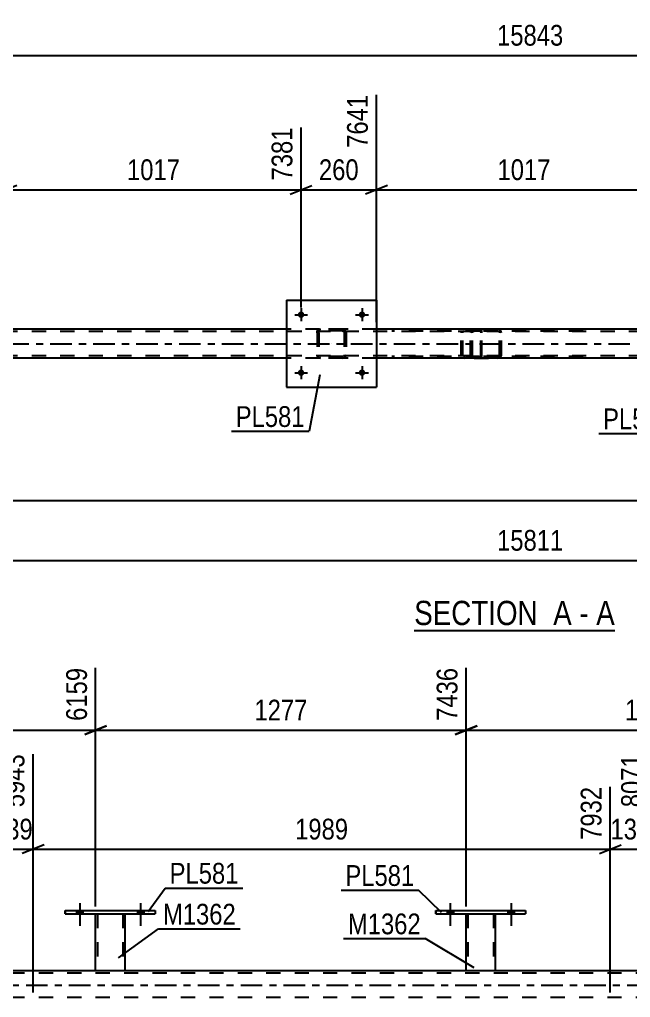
# Model space of a CAD drawing. Header units: millimetres. Extents: x 0 to 1766, y 0 to 560.
# Drawn here: x 1297.5 to 1381.7, y 425.1 to 560 of the extents above; entities that cross this region are included whole.
import ezdxf

# ---------------------------------------------------------------- set-up
doc = ezdxf.new("R2010")
doc.units = ezdxf.units.MM
doc.linetypes.add('DXK_LINE_DOT2', pattern=[3.9198, 1.9599, -1.9599])
doc.linetypes.add('DXK_LINE_DOT3', pattern=[5.9187, 2.979, -0.9799, 0.9799, -0.9799])
doc.styles.add('Arial Narrow', font='ARIALN.TTF', dxfattribs={"height": 0.2})

# ---------------------------------------------------------------- blocks, each defined once
blk = doc.blocks.new('Unknown-814172123-11 - 5118')
at = {"color": 6, "linetype": 'Continuous'}
blk.add_line((1351.94, 475.74), (1379.58, 475.74), dxfattribs=at)
at = {"color": 0, "linetype": 'Continuous'}
for points in [[(1370.05, 476.49), (1370.05, 479.99), (1351.94, 479.99), (1351.94, 476.49)], [(1373.65, 476.49), (1373.65, 479.99), (1371.1, 479.99), (1371.1, 476.49)], [(1375.98, 476.49), (1375.98, 479.99), (1374.7, 479.99), (1374.7, 476.49)], [(1379.58, 476.49), (1379.58, 479.99), (1377.03, 479.99), (1377.03, 476.49)]]:
    blk.add_wipeout(points, dxfattribs=at)
at = {"color": 7, "linetype": 'Continuous', "style": 'Arial Narrow'}
for s, p in [('SECTION ', (1351.94, 476.49)), ('A', (1371.1, 476.49)), ('A', (1377.03, 476.49)), ('-', (1374.7, 476.49))]:
    blk.add_text(s, height=3.34, dxfattribs=at).set_placement(p)
blk = doc.blocks.new('Bolt-814172123-5163 - 5118')
at = {"linetype": 'Continuous'}
for points in [[(1336.78, 519.29, -1), (1335.9, 519.29, -1)], [(1345.18, 519.29, -1), (1344.3, 519.29, -1)]]:
    blk.add_hatch(color=1, dxfattribs=at).paths.add_polyline_path(points)
at = {"color": 1, "linetype": 'Continuous'}
for p, q in [((1335.46, 519.29), (1337.22, 519.29)), ((1336.34, 520.17), (1336.34, 518.41)), ((1343.86, 519.29), (1345.62, 519.29)), ((1344.74, 520.17), (1344.74, 518.41))]:
    blk.add_line(p, q, dxfattribs=at)
blk = doc.blocks.new('Bolt-814172123-5164 - 5118')
at = {"linetype": 'Continuous'}
for points in [[(1336.78, 511.29, -1), (1335.9, 511.29, -1)], [(1345.18, 511.29, -1), (1344.3, 511.29, -1)]]:
    blk.add_hatch(color=1, dxfattribs=at).paths.add_polyline_path(points)
at = {"color": 1, "linetype": 'Continuous'}
for p, q in [((1335.46, 511.29), (1337.22, 511.29)), ((1336.34, 512.17), (1336.34, 510.41)), ((1343.86, 511.29), (1345.62, 511.29)), ((1344.74, 512.17), (1344.74, 510.41))]:
    blk.add_line(p, q, dxfattribs=at)
blk = doc.blocks.new('Part-814172123-5211 - 5118')
at = {"color": 2, "linetype": 'Continuous'}
for p, q in [((1334.34, 521.29), (1334.34, 509.29)), ((1334.34, 521.29), (1346.74, 521.29)), ((1346.74, 521.29), (1346.74, 509.29)), ((1334.34, 509.29), (1346.74, 509.29))]:
    blk.add_line(p, q, dxfattribs=at)
blk = doc.blocks.new('Part-814172123-5212 - 5118')
at = {"color": 7, "linetype": 'DXK_LINE_DOT2'}
for p, q in [((1338.54, 516.81), (1338.57, 516.99)), ((1338.57, 516.99), (1338.54, 516.81)), ((1338.54, 516.81), (1338.54, 513.77)), ((1338.78, 516.81), (1338.8, 516.9)), ((1338.78, 516.81), (1338.78, 513.77)), ((1338.8, 516.9), (1338.85, 516.98)), ((1338.83, 517.25), (1339.02, 517.29)), ((1339.02, 517.29), (1338.83, 517.25)), ((1338.85, 516.98), (1338.93, 517.03)), ((1338.93, 517.03), (1339.02, 517.05)), ((1342.06, 517.29), (1339.02, 517.29)), ((1342.06, 517.05), (1339.02, 517.05)), ((1342.06, 517.29), (1342.24, 517.25)), ((1342.24, 517.25), (1342.06, 517.29)), ((1342.06, 517.05), (1342.15, 517.03)), ((1342.15, 517.03), (1342.23, 516.98)), ((1342.23, 516.98), (1342.28, 516.9)), ((1342.28, 516.9), (1342.3, 516.81)), ((1342.3, 516.81), (1342.3, 513.77)), ((1342.5, 516.99), (1342.54, 516.81)), ((1342.54, 516.81), (1342.5, 516.99)), ((1342.54, 516.81), (1342.54, 513.77)), ((1338.57, 513.58), (1338.54, 513.77)), ((1338.54, 513.77), (1338.57, 513.58)), ((1338.8, 513.67), (1338.78, 513.77)), ((1338.85, 513.6), (1338.8, 513.67)), ((1339.02, 513.29), (1338.83, 513.32)), ((1338.83, 513.32), (1339.02, 513.29)), ((1338.93, 513.54), (1338.85, 513.6)), ((1339.02, 513.53), (1338.93, 513.54)), ((1342.06, 513.53), (1339.02, 513.53)), ((1342.06, 513.29), (1339.02, 513.29)), ((1342.15, 513.54), (1342.06, 513.53)), ((1342.24, 513.32), (1342.06, 513.29)), ((1342.06, 513.29), (1342.24, 513.32)), ((1342.23, 513.6), (1342.15, 513.54)), ((1342.28, 513.67), (1342.23, 513.6)), ((1342.3, 513.77), (1342.28, 513.67)), ((1342.54, 513.77), (1342.5, 513.58)), ((1342.5, 513.58), (1342.54, 513.77))]:
    blk.add_line(p, q, dxfattribs=at)
at = {"color": 7, "linetype": 'DXK_LINE_DOT3'}
blk.add_line((1340.54, 515.29), (1340.54, 515.29), dxfattribs=at)
at = {"color": 7, "linetype": 'DXK_LINE_DOT2'}
for centre, start, end in [((1339.02, 516.81), 112.5, 157.5), ((1339.02, 516.81), 112.5, 157.5), ((1342.06, 516.81), 22.5, 67.5), ((1342.06, 516.81), 22.5, 67.5), ((1339.02, 513.77), 202.5, 247.5), ((1339.02, 513.77), 202.5, 247.5), ((1342.06, 513.77), 292.5, 337.5), ((1342.06, 513.77), 292.5, 337.5)]:
    blk.add_arc(centre, 0.48, start, end, dxfattribs=at)
blk = doc.blocks.new('Part-814172123-5318 - 5118')
at = {"color": 7, "linetype": 'DXK_LINE_DOT2'}
for p, q in [((1360.99, 517.28), (1348.83, 517.28)), ((1360.99, 517.04), (1348.83, 517.04)), ((1358.42, 516.94), (1358.39, 516.8)), ((1358.39, 513.76), (1358.39, 516.8)), ((1358.43, 516.99), (1358.42, 516.94)), ((1358.64, 516.8), (1358.66, 516.9)), ((1358.64, 513.76), (1358.64, 516.8)), ((1358.66, 516.9), (1358.72, 516.97)), ((1358.9, 517.28), (1358.7, 517.25)), ((1358.72, 516.97), (1358.8, 517.03)), ((1358.8, 517.03), (1358.9, 517.04)), ((1359.71, 517.28), (1359.71, 517.04)), ((1361.09, 517.25), (1360.99, 517.28)), ((1360.99, 517.04), (1361.04, 517.03)), ((1361.04, 517.03), (1361.08, 516.97)), ((1361.08, 516.97), (1361.11, 516.9)), ((1361.18, 517.14), (1361.09, 517.25)), ((1361.11, 516.9), (1361.12, 516.8)), ((1361.12, 513.76), (1361.12, 516.8)), ((1361.24, 516.99), (1361.18, 517.14)), ((1361.26, 516.8), (1361.24, 516.99)), ((1361.26, 513.76), (1361.26, 516.8)), ((1360.99, 513.52), (1348.83, 513.52)), ((1360.99, 513.28), (1348.83, 513.28)), ((1358.39, 513.76), (1358.41, 513.68)), ((1358.41, 513.68), (1358.43, 513.58)), ((1358.66, 513.67), (1358.64, 513.76)), ((1358.72, 513.59), (1358.66, 513.67)), ((1358.7, 513.32), (1358.9, 513.28)), ((1358.8, 513.54), (1358.72, 513.59)), ((1358.9, 513.52), (1358.8, 513.54)), ((1359.71, 513.28), (1359.71, 513.52)), ((1361.04, 513.54), (1360.99, 513.52)), ((1360.99, 513.28), (1361.09, 513.32)), ((1361.08, 513.59), (1361.04, 513.54)), ((1361.11, 513.67), (1361.08, 513.59)), ((1361.09, 513.32), (1361.18, 513.43)), ((1361.12, 513.76), (1361.11, 513.67)), ((1361.18, 513.43), (1361.24, 513.58)), ((1361.24, 513.58), (1361.26, 513.76))]:
    blk.add_line(p, q, dxfattribs=at)
blk = doc.blocks.new('Part-814172123-5330 - 5118')
at = {"color": 7, "linetype": 'DXK_LINE_DOT2'}
for p, q in [((1359.74, 516.94), (1359.71, 516.8)), ((1359.71, 513.76), (1359.71, 516.8)), ((1359.75, 516.99), (1359.74, 516.94)), ((1359.97, 516.8), (1359.99, 516.9)), ((1359.97, 513.76), (1359.97, 516.8)), ((1359.99, 516.9), (1360.04, 516.97)), ((1360.22, 517.28), (1360.03, 517.25)), ((1360.04, 516.97), (1360.12, 517.03)), ((1360.12, 517.03), (1360.22, 517.04)), ((1360.22, 517.28), (1363.46, 517.28)), ((1375.21, 517.28), (1360.22, 517.28)), ((1375.21, 517.04), (1360.22, 517.04)), ((1363.65, 517.25), (1363.46, 517.28)), ((1363.46, 517.04), (1363.55, 517.03)), ((1363.55, 517.03), (1363.64, 516.97)), ((1363.64, 516.97), (1363.69, 516.9)), ((1363.69, 516.9), (1363.71, 516.8)), ((1363.71, 513.76), (1363.71, 516.8)), ((1363.94, 516.94), (1363.93, 516.99)), ((1363.97, 516.8), (1363.94, 516.94)), ((1363.97, 513.76), (1363.97, 516.8)), ((1359.71, 513.76), (1359.73, 513.68)), ((1359.73, 513.68), (1359.75, 513.58)), ((1359.99, 513.67), (1359.97, 513.76)), ((1360.04, 513.59), (1359.99, 513.67)), ((1360.03, 513.32), (1360.22, 513.28)), ((1360.12, 513.54), (1360.04, 513.59)), ((1360.22, 513.52), (1360.12, 513.54)), ((1375.21, 513.52), (1360.22, 513.52)), ((1360.22, 513.28), (1363.46, 513.28)), ((1375.21, 513.28), (1360.22, 513.28)), ((1363.55, 513.54), (1363.46, 513.52)), ((1363.46, 513.28), (1363.65, 513.32)), ((1363.64, 513.59), (1363.55, 513.54)), ((1363.69, 513.67), (1363.64, 513.59)), ((1363.71, 513.76), (1363.69, 513.67)), ((1363.93, 513.58), (1363.95, 513.68)), ((1363.95, 513.68), (1363.97, 513.76))]:
    blk.add_line(p, q, dxfattribs=at)
for centre, start, end in [((1363.48, 516.78), 24.32, 69.2417), ((1363.48, 513.79), 290.7584, 335.6801)]:
    blk.add_arc(centre, 0.496, start, end, dxfattribs=at)
blk = doc.blocks.new('Part-814172123-5381 - 5118')
at = {"color": 7, "linetype": 'DXK_LINE_DOT2'}
for p, q in [((1673.56, 516.96), (1070.93, 516.96)), ((1346.74, 517.28), (1334.34, 517.28)), ((1673.56, 513.6), (1070.93, 513.6)), ((1346.74, 513.28), (1334.34, 513.28))]:
    blk.add_line(p, q, dxfattribs=at)
at = {"color": 2, "linetype": 'Continuous'}
for p, q in [((1334.34, 517.28), (1295.66, 517.28)), ((1385.42, 517.28), (1346.74, 517.28)), ((1334.34, 513.28), (1295.66, 513.28)), ((1385.42, 513.28), (1346.74, 513.28))]:
    blk.add_line(p, q, dxfattribs=at)
at = {"color": 7, "linetype": 'DXK_LINE_DOT3'}
blk.add_line((1070.93, 515.28), (1673.56, 515.28), dxfattribs=at)
blk = doc.blocks.new('Bolt-814172123-3383 - 3372')
at = {"linetype": 'Continuous'}
for points in [[(1356.46, 436.66), (1357.34, 436.66), (1357.34, 437.14), (1356.46, 437.14)], [(1364.86, 436.66), (1365.74, 436.66), (1365.74, 437.14), (1364.86, 437.14)]]:
    blk.add_hatch(color=1, dxfattribs=at).paths.add_polyline_path(points)
at = {"color": 1, "linetype": 'Continuous'}
for p, q in [((1356.46, 437.14), (1356.46, 436.66)), ((1356.9, 438.14), (1356.9, 435.02)), ((1357.34, 437.14), (1357.34, 436.66)), ((1364.86, 437.14), (1364.86, 436.66)), ((1365.3, 438.14), (1365.3, 435.02)), ((1365.74, 437.14), (1365.74, 436.66))]:
    blk.add_line(p, q, dxfattribs=at)
blk = doc.blocks.new('Bolt-814172123-3384 - 3372')
at = {"linetype": 'Continuous'}
for points in [[(1356.46, 436.66), (1357.34, 436.66), (1357.34, 437.14), (1356.46, 437.14)], [(1364.86, 436.66), (1365.74, 436.66), (1365.74, 437.14), (1364.86, 437.14)]]:
    blk.add_hatch(color=1, dxfattribs=at).paths.add_polyline_path(points)
at = {"color": 1, "linetype": 'Continuous'}
for p, q in [((1356.46, 437.14), (1356.46, 436.66)), ((1356.9, 438.14), (1356.9, 435.02)), ((1357.34, 437.14), (1357.34, 436.66)), ((1364.86, 437.14), (1364.86, 436.66)), ((1365.3, 438.14), (1365.3, 435.02)), ((1365.74, 437.14), (1365.74, 436.66))]:
    blk.add_line(p, q, dxfattribs=at)
blk = doc.blocks.new('Bolt-814172123-3385 - 3372')
at = {"linetype": 'Continuous'}
for points in [[(1305.38, 436.66), (1306.26, 436.66), (1306.26, 437.14), (1305.38, 437.14)], [(1313.78, 436.66), (1314.66, 436.66), (1314.66, 437.14), (1313.78, 437.14)]]:
    blk.add_hatch(color=1, dxfattribs=at).paths.add_polyline_path(points)
at = {"color": 1, "linetype": 'Continuous'}
for p, q in [((1305.38, 437.14), (1305.38, 436.66)), ((1305.82, 438.14), (1305.82, 435.02)), ((1306.26, 437.14), (1306.26, 436.66)), ((1313.78, 437.14), (1313.78, 436.66)), ((1314.22, 438.14), (1314.22, 435.02)), ((1314.66, 437.14), (1314.66, 436.66))]:
    blk.add_line(p, q, dxfattribs=at)
blk = doc.blocks.new('Bolt-814172123-3386 - 3372')
at = {"linetype": 'Continuous'}
for points in [[(1305.38, 436.66), (1306.26, 436.66), (1306.26, 437.14), (1305.38, 437.14)], [(1313.78, 436.66), (1314.66, 436.66), (1314.66, 437.14), (1313.78, 437.14)]]:
    blk.add_hatch(color=1, dxfattribs=at).paths.add_polyline_path(points)
at = {"color": 1, "linetype": 'Continuous'}
for p, q in [((1305.38, 437.14), (1305.38, 436.66)), ((1305.82, 438.14), (1305.82, 435.02)), ((1306.26, 437.14), (1306.26, 436.66)), ((1313.78, 437.14), (1313.78, 436.66)), ((1314.22, 438.14), (1314.22, 435.02)), ((1314.66, 437.14), (1314.66, 436.66))]:
    blk.add_line(p, q, dxfattribs=at)
blk = doc.blocks.new('Part-814172123-3495 - 3372')
at = {"color": 2, "linetype": 'Continuous'}
for p, q in [((1359.1, 428.82), (1359.1, 436.66)), ((1363.1, 436.66), (1363.1, 428.82)), ((1363.07, 428.82), (1359.1, 428.82)), ((1363.1, 428.82), (1363.07, 428.82))]:
    blk.add_line(p, q, dxfattribs=at)
at = {"color": 7, "linetype": 'DXK_LINE_DOT2'}
for p, q in [((1359.1, 436.66), (1363.1, 436.66)), ((1359.1, 436.66), (1359.1, 436.66)), ((1359.1, 436.66), (1359.1, 436.66)), ((1359.34, 436.66), (1359.34, 428.82)), ((1362.86, 436.66), (1362.86, 428.82)), ((1363.1, 436.66), (1363.1, 436.66)), ((1363.1, 436.66), (1363.1, 436.66)), ((1362.85, 428.82), (1362.86, 428.82))]:
    blk.add_line(p, q, dxfattribs=at)
blk = doc.blocks.new('Part-814172123-3641 - 3372')
at = {"color": 2, "linetype": 'Continuous'}
for p, q in [((1308.02, 428.82), (1260.94, 428.82)), ((1359.1, 428.82), (1312.02, 428.82)), ((1410.18, 428.82), (1363.1, 428.82))]:
    blk.add_line(p, q, dxfattribs=at)
at = {"color": 7, "linetype": 'DXK_LINE_DOT2'}
for p, q in [((1312.02, 428.82), (1308.02, 428.82)), ((1363.1, 428.82), (1359.1, 428.82)), ((1694.12, 428.5), (1061.67, 428.5)), ((1694.12, 425.14), (1061.67, 425.14))]:
    blk.add_line(p, q, dxfattribs=at)
at = {"color": 7, "linetype": 'DXK_LINE_DOT3'}
blk.add_line((1061.67, 426.82), (1694.12, 426.82), dxfattribs=at)
blk = doc.blocks.new('Part-814172123-3500 - 3372')
at = {"color": 2, "linetype": 'Continuous'}
for p, q in [((1354.9, 436.66), (1354.9, 437.14)), ((1354.9, 437.14), (1354.9, 437.14)), ((1354.9, 437.14), (1367.3, 437.14)), ((1367.3, 437.14), (1367.3, 436.66)), ((1354.9, 436.66), (1354.9, 436.66)), ((1354.9, 436.66), (1367.3, 436.66))]:
    blk.add_line(p, q, dxfattribs=at)
at = {"color": 7, "linetype": 'DXK_LINE_DOT2'}
for p, q in [((1354.9, 437.14), (1354.9, 436.66)), ((1354.9, 437.14), (1354.9, 437.14)), ((1367.3, 437.14), (1367.3, 436.66)), ((1354.9, 436.66), (1354.9, 436.66))]:
    blk.add_line(p, q, dxfattribs=at)
blk = doc.blocks.new('Part-814172123-3505 - 3372')
at = {"color": 2, "linetype": 'Continuous'}
for p, q in [((1308.02, 428.82), (1308.02, 436.66)), ((1312.02, 436.66), (1312.02, 428.82)), ((1311.99, 428.82), (1308.02, 428.82)), ((1312.02, 428.82), (1311.99, 428.82))]:
    blk.add_line(p, q, dxfattribs=at)
at = {"color": 7, "linetype": 'DXK_LINE_DOT2'}
for p, q in [((1308.02, 436.66), (1312.02, 436.66)), ((1308.02, 436.66), (1308.02, 436.66)), ((1308.02, 436.66), (1308.02, 436.66)), ((1308.26, 436.66), (1308.26, 428.82)), ((1311.78, 436.66), (1311.78, 428.82)), ((1312.02, 436.66), (1312.02, 436.66)), ((1312.02, 436.66), (1312.02, 436.66)), ((1311.77, 428.82), (1311.78, 428.82))]:
    blk.add_line(p, q, dxfattribs=at)
blk = doc.blocks.new('Part-814172123-3510 - 3372')
at = {"color": 2, "linetype": 'Continuous'}
for p, q in [((1303.82, 436.66), (1303.82, 437.14)), ((1303.82, 437.14), (1303.82, 437.14)), ((1303.82, 437.14), (1316.22, 437.14)), ((1316.22, 437.14), (1316.22, 436.66)), ((1303.82, 436.66), (1303.82, 436.66)), ((1303.82, 436.66), (1316.22, 436.66))]:
    blk.add_line(p, q, dxfattribs=at)
at = {"color": 7, "linetype": 'DXK_LINE_DOT2'}
for p, q in [((1303.82, 437.14), (1303.82, 436.66)), ((1303.82, 437.14), (1303.82, 437.14)), ((1316.22, 437.14), (1316.22, 436.66)), ((1303.82, 436.66), (1303.82, 436.66))]:
    blk.add_line(p, q, dxfattribs=at)
blk = doc.blocks.new('StraightDimension-814172123-5483 - 5118')
at = {"color": 7, "linetype": 'Continuous'}
blk.add_line((1061.67, 555.04), (1674.2, 555.04), dxfattribs=at)
at = {"color": 0}
blk.add_wipeout([(1373.11, 555.79), (1373.11, 559.99), (1362.76, 559.99), (1362.76, 555.79)], dxfattribs=at)
at = {"color": 3, "style": 'Arial Narrow'}
blk.add_text('15843', height=2.863, dxfattribs=at).set_placement((1363.36, 556.39))
blk = doc.blocks.new('StraightDimension-814172123-5506 - 5118')
at = {"color": 7, "linetype": 'Continuous'}
blk.add_line((1108.31, 493.68), (1673.56, 493.68), dxfattribs=at)
blk = doc.blocks.new('StraightDimension-814172123-5725 - 5118')
at = {"color": 7, "linetype": 'Continuous'}
for p, q in [((1295.66, 518.28), (1295.66, 549.61)), ((1336.34, 520.29), (1336.34, 545.11)), ((1297.16, 537.1), (1294.16, 535.9)), ((1334.84, 535.9), (1337.84, 537.1)), ((1295.66, 536.5), (1336.34, 536.5))]:
    blk.add_line(p, q, dxfattribs=at)
at = {"color": 0}
blk.add_wipeout([(1320.25, 537.25), (1320.25, 541.45), (1311.74, 541.45), (1311.74, 537.25)], dxfattribs=at)
at = {"color": 3, "style": 'Arial Narrow'}
blk.add_text('1017', height=2.863, dxfattribs=at).set_placement((1312.34, 537.85))
at = {"color": 0, "linetype": 'Continuous'}
blk.add_wipeout([(1335.74, 545.71), (1331.54, 545.71), (1331.54, 537.2), (1335.74, 537.2)], dxfattribs=at)
at = {"color": 3, "linetype": 'Continuous', "style": 'Arial Narrow'}
blk.add_text('7381', height=2.863, rotation=90.0002, dxfattribs=at).set_placement((1335.14, 537.8))
blk = doc.blocks.new('StraightDimension-814172123-5743 - 5118')
at = {"color": 7, "linetype": 'Continuous'}
for p, q in [((1346.74, 518.28), (1346.74, 549.61)), ((1336.34, 520.29), (1336.34, 545.11)), ((1334.84, 535.9), (1337.84, 537.1)), ((1348.24, 537.1), (1345.24, 535.9)), ((1336.34, 536.5), (1346.74, 536.5))]:
    blk.add_line(p, q, dxfattribs=at)
at = {"color": 0}
blk.add_wipeout([(1344.88, 537.25), (1344.88, 541.45), (1338.2, 541.45), (1338.2, 537.25)], dxfattribs=at)
at = {"color": 3, "style": 'Arial Narrow'}
blk.add_text('260', height=2.863, dxfattribs=at).set_placement((1338.8, 537.85))
at = {"color": 0, "linetype": 'Continuous'}
blk.add_wipeout([(1346.14, 550.21), (1341.94, 550.21), (1341.94, 541.7), (1346.14, 541.7)], dxfattribs=at)
at = {"color": 3, "linetype": 'Continuous', "style": 'Arial Narrow'}
blk.add_text('7641', height=2.863, rotation=90.0002, dxfattribs=at).set_placement((1345.54, 542.3))
blk = doc.blocks.new('StraightDimension-814172123-5761 - 5118')
at = {"color": 7, "linetype": 'Continuous'}
for p, q in [((1346.74, 518.28), (1346.74, 549.61)), ((1387.42, 520.29), (1387.42, 545.11)), ((1348.24, 537.1), (1345.24, 535.9)), ((1385.92, 535.9), (1388.92, 537.1)), ((1346.74, 536.5), (1387.42, 536.5))]:
    blk.add_line(p, q, dxfattribs=at)
at = {"color": 0}
blk.add_wipeout([(1371.33, 537.25), (1371.33, 541.45), (1362.82, 541.45), (1362.82, 537.25)], dxfattribs=at)
at = {"color": 3, "style": 'Arial Narrow'}
blk.add_text('1017', height=2.863, dxfattribs=at).set_placement((1363.42, 537.85))
at = {"color": 0, "linetype": 'Continuous'}
blk.add_wipeout([(1386.82, 545.71), (1382.62, 545.71), (1382.62, 537.2), (1386.82, 537.2)], dxfattribs=at)
at = {"color": 3, "linetype": 'Continuous', "style": 'Arial Narrow'}
blk.add_text('8658', height=2.863, rotation=90.0002, dxfattribs=at).set_placement((1386.22, 537.8))
blk = doc.blocks.new('StraightDimension-814172123-6028 - 5118')
at = {"color": 7, "linetype": 'Continuous'}
blk.add_line((1062.31, 485.39), (1673.56, 485.39), dxfattribs=at)
at = {"color": 0}
blk.add_wipeout([(1373.11, 486.14), (1373.11, 490.34), (1362.76, 490.34), (1362.76, 486.14)], dxfattribs=at)
at = {"color": 3, "style": 'Arial Narrow'}
blk.add_text('15811', height=2.863, dxfattribs=at).set_placement((1363.36, 486.74))
blk = doc.blocks.new('StraightDimension-814172123-4549 - 3372')
at = {"color": 7, "linetype": 'Continuous'}
for p, q in [((1384.53, 425.82), (1384.53, 458.68)), ((1378.96, 425.82), (1378.96, 454.18)), ((1377.46, 444.97), (1380.46, 446.17)), ((1378.96, 445.57), (1384.53, 445.57)), ((1386.03, 446.17), (1383.03, 444.97))]:
    blk.add_line(p, q, dxfattribs=at)
at = {"color": 0}
blk.add_wipeout([(1385.09, 446.32), (1385.09, 450.52), (1378.4, 450.52), (1378.4, 446.32)], dxfattribs=at)
at = {"color": 3, "style": 'Arial Narrow'}
blk.add_text('139', height=2.863, dxfattribs=at).set_placement((1379, 446.92))
at = {"color": 0, "linetype": 'Continuous'}
blk.add_wipeout([(1383.93, 459.28), (1379.73, 459.28), (1379.73, 450.77), (1383.93, 450.77)], dxfattribs=at)
at = {"color": 3, "linetype": 'Continuous', "style": 'Arial Narrow'}
blk.add_text('8071', height=2.863, rotation=90.0002, dxfattribs=at).set_placement((1383.33, 451.37))
blk = doc.blocks.new('StraightDimension-814172123-4501 - 3372')
at = {"color": 7, "linetype": 'Continuous'}
for p, q in [((1299.4, 425.82), (1299.4, 458.68)), ((1293.83, 425.82), (1293.83, 454.18)), ((1292.33, 444.97), (1295.33, 446.17)), ((1293.83, 445.57), (1299.4, 445.57)), ((1300.9, 446.17), (1297.9, 444.97))]:
    blk.add_line(p, q, dxfattribs=at)
at = {"color": 0}
blk.add_wipeout([(1299.95, 446.32), (1299.95, 450.52), (1293.27, 450.52), (1293.27, 446.32)], dxfattribs=at)
at = {"color": 3, "style": 'Arial Narrow'}
blk.add_text('139', height=2.863, dxfattribs=at).set_placement((1293.87, 446.92))
at = {"color": 0, "linetype": 'Continuous'}
blk.add_wipeout([(1298.8, 459.28), (1294.6, 459.28), (1294.6, 450.77), (1298.8, 450.77)], dxfattribs=at)
at = {"color": 3, "linetype": 'Continuous', "style": 'Arial Narrow'}
blk.add_text('5943', height=2.863, rotation=90.0002, dxfattribs=at).set_placement((1298.2, 451.37))
blk = doc.blocks.new('StraightDimension-814172123-4525 - 3372')
at = {"color": 7, "linetype": 'Continuous'}
for p, q in [((1299.4, 425.82), (1299.4, 458.68)), ((1378.96, 425.82), (1378.96, 454.18)), ((1300.9, 446.17), (1297.9, 444.97)), ((1299.4, 445.57), (1378.96, 445.57)), ((1377.46, 444.97), (1380.46, 446.17))]:
    blk.add_line(p, q, dxfattribs=at)
at = {"color": 0}
blk.add_wipeout([(1343.44, 446.32), (1343.44, 450.52), (1334.92, 450.52), (1334.92, 446.32)], dxfattribs=at)
at = {"color": 3, "style": 'Arial Narrow'}
blk.add_text('1989', height=2.863, dxfattribs=at).set_placement((1335.52, 446.92))
at = {"color": 0, "linetype": 'Continuous'}
blk.add_wipeout([(1378.36, 454.78), (1374.16, 454.78), (1374.16, 446.27), (1378.36, 446.27)], dxfattribs=at)
at = {"color": 3, "linetype": 'Continuous', "style": 'Arial Narrow'}
blk.add_text('7932', height=2.863, rotation=90.0002, dxfattribs=at).set_placement((1377.76, 446.87))
blk = doc.blocks.new('StraightDimension-814172123-4918 - 3372')
at = {"color": 7, "linetype": 'Continuous'}
for p, q in [((1359.1, 437.66), (1359.1, 470.6)), ((1410.18, 437.66), (1410.18, 470.6)), ((1360.6, 462.58), (1357.6, 461.38)), ((1408.68, 461.38), (1411.68, 462.58)), ((1359.1, 461.98), (1410.18, 461.98))]:
    blk.add_line(p, q, dxfattribs=at)
at = {"color": 0}
blk.add_wipeout([(1388.9, 462.73), (1388.9, 466.93), (1380.39, 466.93), (1380.39, 462.73)], dxfattribs=at)
at = {"color": 3, "style": 'Arial Narrow'}
blk.add_text('1277', height=2.863, dxfattribs=at).set_placement((1380.99, 463.33))
at = {"color": 0, "linetype": 'Continuous'}
blk.add_wipeout([(1409.58, 471.2), (1405.38, 471.2), (1405.38, 462.68), (1409.58, 462.68)], dxfattribs=at)
at = {"color": 3, "linetype": 'Continuous', "style": 'Arial Narrow'}
blk.add_text('8713', height=2.863, rotation=90.0002, dxfattribs=at).set_placement((1408.98, 463.28))
blk = doc.blocks.new('StraightDimension-814172123-4928 - 3372')
at = {"color": 7, "linetype": 'Continuous'}
for p, q in [((1308.02, 437.66), (1308.02, 470.6)), ((1359.1, 437.66), (1359.1, 470.6)), ((1309.52, 462.58), (1306.52, 461.38)), ((1357.6, 461.38), (1360.6, 462.58)), ((1308.02, 461.98), (1359.1, 461.98))]:
    blk.add_line(p, q, dxfattribs=at)
at = {"color": 0}
blk.add_wipeout([(1337.82, 462.73), (1337.82, 466.93), (1329.31, 466.93), (1329.31, 462.73)], dxfattribs=at)
at = {"color": 3, "style": 'Arial Narrow'}
blk.add_text('1277', height=2.863, dxfattribs=at).set_placement((1329.91, 463.33))
at = {"color": 0, "linetype": 'Continuous'}
blk.add_wipeout([(1358.5, 471.2), (1354.3, 471.2), (1354.3, 462.68), (1358.5, 462.68)], dxfattribs=at)
at = {"color": 3, "linetype": 'Continuous', "style": 'Arial Narrow'}
blk.add_text('7436', height=2.863, rotation=90.0002, dxfattribs=at).set_placement((1357.9, 463.28))
blk = doc.blocks.new('StraightDimension-814172123-4938 - 3372')
at = {"color": 7, "linetype": 'Continuous'}
for p, q in [((1256.94, 437.66), (1256.94, 470.6)), ((1308.02, 437.66), (1308.02, 470.6)), ((1258.44, 462.58), (1255.44, 461.38)), ((1306.52, 461.38), (1309.52, 462.58)), ((1256.94, 461.98), (1308.02, 461.98))]:
    blk.add_line(p, q, dxfattribs=at)
at = {"color": 0}
blk.add_wipeout([(1286.74, 462.73), (1286.74, 466.93), (1278.23, 466.93), (1278.23, 462.73)], dxfattribs=at)
at = {"color": 3, "style": 'Arial Narrow'}
blk.add_text('1277', height=2.863, dxfattribs=at).set_placement((1278.83, 463.33))
at = {"color": 0, "linetype": 'Continuous'}
blk.add_wipeout([(1307.42, 471.2), (1303.22, 471.2), (1303.22, 462.68), (1307.42, 462.68)], dxfattribs=at)
at = {"color": 3, "linetype": 'Continuous', "style": 'Arial Narrow'}
blk.add_text('6159', height=2.863, rotation=90.0002, dxfattribs=at).set_placement((1306.82, 463.28))
blk = doc.blocks.new('Mark-814172123-5207 - 5118')
at = {"color": 0}
blk.add_wipeout([(1336.84, 503.81), (1336.84, 506.81), (1327.33, 506.81), (1327.33, 503.81)], dxfattribs=at)
blk.add_wipeout([(1336.84, 503.81), (1336.84, 506.81), (1327.33, 506.81), (1327.33, 503.81)], dxfattribs=at)
at = {"color": 30, "linetype": 'Continuous'}
for p in [(1338.93, 511), (1326.73, 503.21)]:
    blk.add_line(p, (1337.44, 503.21), dxfattribs=at)
at = {"color": 3, "style": 'Arial Narrow'}
blk.add_text('PL581', height=2.863, dxfattribs=at).set_placement((1327.33, 503.81))
blk = doc.blocks.new('Mark-814172123-5244 - 5118')
at = {"color": 0}
blk.add_wipeout([(1387.49, 503.49), (1387.49, 506.49), (1377.98, 506.49), (1377.98, 503.49)], dxfattribs=at)
blk.add_wipeout([(1387.49, 503.49), (1387.49, 506.49), (1377.98, 506.49), (1377.98, 503.49)], dxfattribs=at)
at = {"color": 30, "linetype": 'Continuous'}
for p in [(1390.01, 511), (1377.38, 502.89)]:
    blk.add_line(p, (1388.09, 502.89), dxfattribs=at)
at = {"color": 3, "style": 'Arial Narrow'}
blk.add_text('PL581', height=2.863, dxfattribs=at).set_placement((1377.98, 503.49))
blk = doc.blocks.new('Mark-814172123-3491 - 3372')
at = {"color": 0}
blk.add_wipeout([(1352.86, 433.85), (1352.86, 436.85), (1342.8, 436.85), (1342.8, 433.85)], dxfattribs=at)
blk.add_wipeout([(1352.86, 433.85), (1352.86, 436.85), (1342.8, 436.85), (1342.8, 433.85)], dxfattribs=at)
at = {"color": 30, "linetype": 'Continuous'}
for p in [(1342.2, 433.25), (1360.18, 429.23)]:
    blk.add_line(p, (1353.46, 433.25), dxfattribs=at)
at = {"color": 3, "style": 'Arial Narrow'}
blk.add_text('M1362', height=2.863, dxfattribs=at).set_placement((1342.8, 433.85))
blk = doc.blocks.new('Mark-814172123-3496 - 3372')
at = {"color": 0}
blk.add_wipeout([(1351.95, 440.52), (1351.95, 443.52), (1342.45, 443.52), (1342.45, 440.52)], dxfattribs=at)
blk.add_wipeout([(1351.95, 440.52), (1351.95, 443.52), (1342.45, 443.52), (1342.45, 440.52)], dxfattribs=at)
at = {"color": 30, "linetype": 'Continuous'}
for p in [(1341.85, 439.92), (1355.68, 436.84)]:
    blk.add_line(p, (1352.55, 439.92), dxfattribs=at)
at = {"color": 3, "style": 'Arial Narrow'}
blk.add_text('PL581', height=2.863, dxfattribs=at).set_placement((1342.45, 440.52))
blk = doc.blocks.new('Mark-814172123-3501 - 3372')
at = {"color": 0}
blk.add_wipeout([(1327.36, 435.19), (1327.36, 438.19), (1317.3, 438.19), (1317.3, 435.19)], dxfattribs=at)
blk.add_wipeout([(1327.36, 435.19), (1327.36, 438.19), (1317.3, 438.19), (1317.3, 435.19)], dxfattribs=at)
at = {"color": 30, "linetype": 'Continuous'}
for p, q in [((1311.18, 430.62), (1316.7, 434.59)), ((1316.7, 434.59), (1327.96, 434.59))]:
    blk.add_line(p, q, dxfattribs=at)
at = {"color": 3, "style": 'Arial Narrow'}
blk.add_text('M1362', height=2.863, dxfattribs=at).set_placement((1317.3, 435.19))
blk = doc.blocks.new('Mark-814172123-3506 - 3372')
at = {"color": 0}
blk.add_wipeout([(1327.72, 440.83), (1327.72, 443.83), (1318.22, 443.83), (1318.22, 440.83)], dxfattribs=at)
blk.add_wipeout([(1327.72, 440.83), (1327.72, 443.83), (1318.22, 443.83), (1318.22, 440.83)], dxfattribs=at)
at = {"color": 30, "linetype": 'Continuous'}
for p, q in [((1315.25, 437.01), (1317.62, 440.23)), ((1317.62, 440.23), (1328.32, 440.23))]:
    blk.add_line(p, q, dxfattribs=at)
at = {"color": 3, "style": 'Arial Narrow'}
blk.add_text('PL581', height=2.863, dxfattribs=at).set_placement((1318.22, 440.83))

msp = doc.modelspace()

# ---------------------------------------------------------------- block references
for name in ['StraightDimension-814172123-5483 - 5118', 'Part-814172123-5211 - 5118', 'Part-814172123-5381 - 5118', 'Bolt-814172123-5163 - 5118', 'Part-814172123-5212 - 5118', 'Part-814172123-5318 - 5118', 'Part-814172123-5330 - 5118', 'Bolt-814172123-5164 - 5118', 'Unknown-814172123-11 - 5118', 'Part-814172123-3510 - 3372', 'Bolt-814172123-3385 - 3372', 'Bolt-814172123-3386 - 3372', 'Part-814172123-3500 - 3372', 'Bolt-814172123-3383 - 3372', 'Bolt-814172123-3384 - 3372', 'Part-814172123-3505 - 3372', 'Part-814172123-3495 - 3372', 'Part-814172123-3641 - 3372']:
    msp.add_blockref(name, (0, 0))

# ---------------------------------------------------------------- next in the draw order: block references
for name in ['StraightDimension-814172123-5725 - 5118', 'StraightDimension-814172123-5506 - 5118', 'StraightDimension-814172123-4501 - 3372', 'StraightDimension-814172123-4549 - 3372']:
    msp.add_blockref(name, (0, 0))

# ---------------------------------------------------------------- next in the draw order: block references
for name in ['StraightDimension-814172123-5743 - 5118', 'StraightDimension-814172123-6028 - 5118', 'StraightDimension-814172123-4525 - 3372']:
    msp.add_blockref(name, (0, 0))

# ---------------------------------------------------------------- next in the draw order: block references
for name in ['StraightDimension-814172123-5761 - 5118', 'Mark-814172123-5207 - 5118', 'Mark-814172123-5244 - 5118', 'StraightDimension-814172123-4918 - 3372', 'Mark-814172123-3491 - 3372']:
    msp.add_blockref(name, (0, 0))

# ---------------------------------------------------------------- next in the draw order: block references
msp.add_blockref('StraightDimension-814172123-4928 - 3372', (0, 0))

# ---------------------------------------------------------------- next in the draw order: block references
for name in ['StraightDimension-814172123-4938 - 3372', 'Mark-814172123-3496 - 3372', 'Mark-814172123-3501 - 3372']:
    msp.add_blockref(name, (0, 0))

# ---------------------------------------------------------------- next in the draw order: block references
msp.add_blockref('Mark-814172123-3506 - 3372', (0, 0))

doc.saveas('drawing.dxf')
